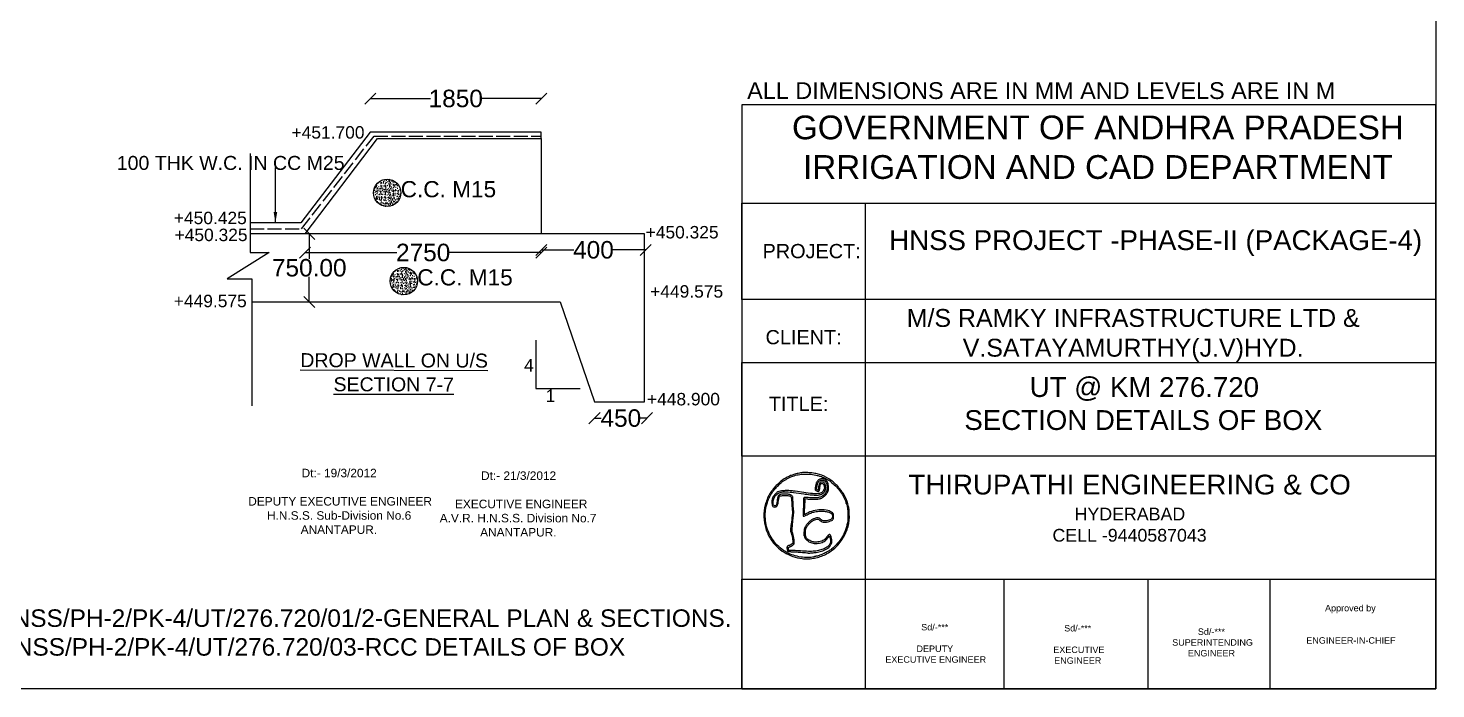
# Model space of a CAD drawing. Header units: millimetres. Extents: x 5124 to 6568637, y 2311 to 91879094.
# Drawn here: x 3820528 to 3832613, y 45942690 to 45948359 of the extents above; entities that cross this region are included whole.
import ezdxf

# ---------------------------------------------------------------- set-up
doc = ezdxf.new("R2010")
doc.units = ezdxf.units.MM
doc.header["$MEASUREMENT"] = 0
doc.linetypes.add('ACAD_ISO02W100', pattern=[15, 12, -3])
doc.layers.add('DRAWING', color=7, linetype='Continuous')
doc.layers.add('TEXT', color=7, linetype='Continuous')
doc.styles.get("Standard").update_dxf_attribs({"font": 'arial.ttf', "height": 150})
doc.dimstyles.get("Standard").update_dxf_attribs({"dimtxt": 200, "dimasz": 110, "dimexe": 0.18, "dimexo": 0.0625, "dimgap": 0.09, "dimtad": 0, "dimtih": 1, "dimtoh": 1, "dimdec": 0, "dimzin": 0, "dimdsep": 46, "dimtxsty": 'Standard', "dimblk": 'OBLIQUE', "dimcen": 0.09, "dimse1": 1, "dimse2": 1, "dimadec": 0, "dimazin": 0, "dimtfac": 1, "dimtdec": 0, "dimtofl": 0, "dimtmove": 0, "dimatfit": 3, "dimfxl": 1, "dimtolj": 1, "dimtzin": 0, "dimarcsym": 0})

# ---------------------------------------------------------------- blocks, each defined once
blk = doc.blocks.new('_Oblique')
at = {"color": 0, "linetype": 'ByBlock', "lineweight": -2}
blk.add_line((-0.5, -0.5), (0.5, 0.5), dxfattribs=at)
blk = doc.blocks.new('*D119')
at = {"layer": 'Defpoints', "color": 0, "transparency": 16777216}
for p in [(3814747, 45946445), (3814404, 45946219), (3822795, 45946219)]:
    blk.add_point(p, dxfattribs=at)
at = {"layer": 'DRAWING', "color": 0, "lineweight": -2, "transparency": 16777216}
for p, q in [((3814404, 45946445), (3814404, 45946408)), ((3814404, 45946219), (3814404, 45946255))]:
    blk.add_line(p, q, dxfattribs=at)
at = {"layer": 'DRAWING', "color": 0, "lineweight": -2, "transparency": 16777216, "xscale": 95, "yscale": 95, "zscale": 95}
for p, rotation in [((3814404, 45946445), 90), ((3814404, 45946219), 270)]:
    blk.add_blockref('_Oblique', p, dxfattribs=dict(at, rotation=rotation))
at = {"layer": 'DRAWING', "color": 0, "transparency": 16777216, "insert": (3814404, 45946332), "char_height": 150, "attachment_point": 5}
blk.add_mtext('\\A1;400', dxfattribs=at)
blk = doc.blocks.new('*D126')
at = {"layer": 'Defpoints', "color": 0, "transparency": 16777216}
for p in [(3820993, 45946203), (3818498, 45945844), (3818685, 45945844)]:
    blk.add_point(p, dxfattribs=at)
at = {"layer": 'DRAWING', "color": 0, "lineweight": -2, "transparency": 16777216}
for p, q in [((3818498, 45946203), (3818498, 45946100)), ((3818498, 45945844), (3818498, 45945947))]:
    blk.add_line(p, q, dxfattribs=at)
at = {"layer": 'DRAWING', "color": 0, "lineweight": -2, "transparency": 16777216, "xscale": 95, "yscale": 95, "zscale": 95}
for p, rotation in [((3818498, 45946203), 90), ((3818498, 45945844), 270)]:
    blk.add_blockref('_Oblique', p, dxfattribs=dict(at, rotation=rotation))
at = {"layer": 'DRAWING', "color": 0, "transparency": 16777216, "insert": (3818498, 45946024), "char_height": 150, "attachment_point": 5}
blk.add_mtext('\\A1;600', dxfattribs=at)
blk = doc.blocks.new('*D130')
at = {"layer": 'Defpoints', "color": 0, "transparency": 16777216}
for p in [(3822905, 45946594), (3822905, 45946009), (3822941, 45946009)]:
    blk.add_point(p, dxfattribs=at)
at = {"layer": 'DRAWING', "color": 0, "lineweight": -2, "transparency": 16777216}
for p, q in [((3822941, 45946594), (3822941, 45946378)), ((3822941, 45946009), (3822941, 45946225))]:
    blk.add_line(p, q, dxfattribs=at)
at = {"layer": 'DRAWING', "color": 0, "lineweight": -2, "transparency": 16777216, "xscale": 95, "yscale": 95, "zscale": 95}
for p, rotation in [((3822941, 45946594), 90), ((3822941, 45946009), 270)]:
    blk.add_blockref('_Oblique', p, dxfattribs=dict(at, rotation=rotation))
at = {"layer": 'DRAWING', "color": 0, "transparency": 16777216, "insert": (3822941, 45946302), "char_height": 150, "attachment_point": 5}
blk.add_mtext('\\A1;750.00', dxfattribs=at)
blk = doc.blocks.new('*D131')
at = {"layer": 'Defpoints', "color": 0, "transparency": 16777216}
for p in [(3822905, 45946594), (3824933, 45946594), (3824933, 45946433)]:
    blk.add_point(p, dxfattribs=at)
at = {"layer": 'DRAWING', "color": 0, "lineweight": -2, "transparency": 16777216}
for p, q in [((3822905, 45946433), (3823693.91, 45946433)), ((3824933, 45946433), (3824144.09, 45946433))]:
    blk.add_line(p, q, dxfattribs=at)
at = {"layer": 'DRAWING', "color": 0, "lineweight": -2, "transparency": 16777216, "xscale": 95, "yscale": 95, "zscale": 95, "rotation": 180}
blk.add_blockref('_Oblique', (3822905, 45946433), dxfattribs=at)
at = {"layer": 'DRAWING', "color": 0, "lineweight": -2, "transparency": 16777216, "xscale": 95, "yscale": 95, "zscale": 95}
blk.add_blockref('_Oblique', (3824933, 45946433), dxfattribs=at)
at = {"layer": 'DRAWING', "color": 0, "transparency": 16777216, "insert": (3823919, 45946433), "char_height": 150, "attachment_point": 5}
blk.add_mtext('\\A1;2750', dxfattribs=at)
blk = doc.blocks.new('*D132')
at = {"layer": 'Defpoints', "color": 0, "transparency": 16777216}
for p in [(3824933, 45946594), (3825829, 45946554), (3825829, 45946456)]:
    blk.add_point(p, dxfattribs=at)
at = {"layer": 'DRAWING', "color": 0, "lineweight": -2, "transparency": 16777216}
for p, q in [((3824933, 45946456), (3825212, 45946456)), ((3825829, 45946456), (3825550, 45946456))]:
    blk.add_line(p, q, dxfattribs=at)
at = {"layer": 'DRAWING', "color": 0, "lineweight": -2, "transparency": 16777216, "xscale": 95, "yscale": 95, "zscale": 95, "rotation": 180}
blk.add_blockref('_Oblique', (3824933, 45946456), dxfattribs=at)
at = {"layer": 'DRAWING', "color": 0, "lineweight": -2, "transparency": 16777216, "xscale": 95, "yscale": 95, "zscale": 95}
blk.add_blockref('_Oblique', (3825829, 45946456), dxfattribs=at)
at = {"layer": 'DRAWING', "color": 0, "transparency": 16777216, "insert": (3825381, 45946456), "char_height": 150, "attachment_point": 5}
blk.add_mtext('\\A1;400', dxfattribs=at)
blk = doc.blocks.new('*D133')
at = {"layer": 'Defpoints', "color": 0, "transparency": 16777216}
for p in [(3825390, 45945151), (3825841, 45945122), (3825841, 45945012)]:
    blk.add_point(p, dxfattribs=at)
at = {"layer": 'DRAWING', "color": 0, "lineweight": -2, "transparency": 16777216}
for p, q in [((3825390, 45945012), (3825447, 45945012)), ((3825841, 45945012), (3825784, 45945012))]:
    blk.add_line(p, q, dxfattribs=at)
at = {"layer": 'DRAWING', "color": 0, "lineweight": -2, "transparency": 16777216, "xscale": 95, "yscale": 95, "zscale": 95, "rotation": 180}
blk.add_blockref('_Oblique', (3825390, 45945012), dxfattribs=at)
at = {"layer": 'DRAWING', "color": 0, "lineweight": -2, "transparency": 16777216, "xscale": 95, "yscale": 95, "zscale": 95}
blk.add_blockref('_Oblique', (3825841, 45945012), dxfattribs=at)
at = {"layer": 'DRAWING', "color": 0, "transparency": 16777216, "insert": (3825616, 45945012), "char_height": 150, "attachment_point": 5}
blk.add_mtext('\\A1;450', dxfattribs=at)
blk = doc.blocks.new('*D134')
at = {"layer": 'Defpoints', "color": 0, "transparency": 16777216}
for p in [(3824933, 45947754.5), (3823464.5, 45947465.5), (3824933, 45947465.5)]:
    blk.add_point(p, dxfattribs=at)
at = {"layer": 'DRAWING', "color": 0, "lineweight": -2, "transparency": 16777216}
for p, q in [((3823464.5, 45947754.5), (3823981.999, 45947754.5)), ((3824933, 45947754.5), (3824415.501, 45947754.5))]:
    blk.add_line(p, q, dxfattribs=at)
at = {"layer": 'DRAWING', "color": 0, "lineweight": -2, "transparency": 16777216, "xscale": 95, "yscale": 95, "zscale": 95, "rotation": 180}
blk.add_blockref('_Oblique', (3823464.5, 45947754.5), dxfattribs=at)
at = {"layer": 'DRAWING', "color": 0, "lineweight": -2, "transparency": 16777216, "xscale": 95, "yscale": 95, "zscale": 95}
blk.add_blockref('_Oblique', (3824933, 45947754.5), dxfattribs=at)
at = {"layer": 'DRAWING', "color": 0, "transparency": 16777216, "insert": (3824198.75, 45947754.5), "char_height": 150, "attachment_point": 5}
blk.add_mtext('\\A1;1850', dxfattribs=at)

msp = doc.modelspace()

# ---------------------------------------------------------------- hatches: boundary and pattern name
at = {"layer": 'DRAWING'}
h = msp.add_hatch(dxfattribs=at)
h.set_pattern_fill('AR-CONC,_O', color=256, scale=6.947008)
h.set_pattern_definition([(130, (6209743.98, 14017999.253), (-49.82812536, -4.35939611), [5.21025632, -57.31281956]), (185, (6209743.98, 14017999.253), (9.639066845, 52.25485095), [4.16820506, -45.85025565]), (79.5486, (6209739.83, 14017998.89), (-40.189095526, 47.89542312), [4.42803637, -48.70840164]), (133.8158, (6209743.98, 14018013.15), (-74.14132563, -11.49861988), [7.81538449, -85.96922934]), (83.3644, (6209737.8, 14018012.19), (-64.93109696, 67.67205063), [6.64205477, -73.06259079]), (188.8158, (6209743.98, 14018013.15), (-64.93104414, 67.67210134), [6.25230759, -68.77538347]), (159, (6209737.034, 14018009.674), (-41.46718324, -27.96996828), [5.21025632, -57.31281956]), (214, (6209737.034, 14018009.674), (-16.903136624, 50.37623477), [4.16820506, -45.85025565]), (108.5486, (6209733.58, 14018007.343), (-58.37033685, 22.4062208), [4.42803637, -48.70840164]), (142.5, (6209743.981, 14017999.253), (-0.844746174, 23.126164094), [0, -45.294494975, 0, -46.544956492, 0, -46.02393086]), (172.5, (6209743.98, 14017999.253), (-18.275462947, 27.39981488), [0, -26.53757221, 0, -44.25244371, 0, -17.54119629]), (212.5, (6209759.473, 14017999.253), (-37.084689651, -1.566888841), [0, -17.36752108, 0, -54.186665767, 0, -71.901537268]), (222.5, (6209766.42, 14017999.253), (-40.513992357, 6.954301563), [0, -22.577777403, 0, -35.985503676, 0, -51.060511973])])
h.paths.add_polyline_path([(3823492.5, 45946945.1, 1), (3823727.7, 45946945.1, 1)])
h = msp.add_hatch(dxfattribs=at)
h.set_pattern_fill('AR-CONC,_O', color=256, scale=6.947008)
h.set_pattern_definition([(130, (6209886.48, 14017242.753), (-49.82812536, -4.35939611), [5.21025632, -57.31281956]), (185, (6209886.48, 14017242.753), (9.639066845, 52.25485095), [4.16820506, -45.85025565]), (79.5486, (6209882.33, 14017242.39), (-40.189095526, 47.89542312), [4.42803637, -48.70840164]), (133.8158, (6209886.48, 14017256.65), (-74.14132563, -11.49861988), [7.81538449, -85.96922934]), (83.3644, (6209880.3, 14017255.69), (-64.93109696, 67.67205063), [6.64205477, -73.06259079]), (188.8158, (6209886.48, 14017256.65), (-64.93104414, 67.67210134), [6.25230759, -68.77538347]), (159, (6209879.534, 14017253.174), (-41.46718324, -27.96996828), [5.21025632, -57.31281956]), (214, (6209879.534, 14017253.174), (-16.903136624, 50.37623477), [4.16820506, -45.85025565]), (108.5486, (6209876.08, 14017250.843), (-58.37033685, 22.4062208), [4.42803637, -48.70840164]), (142.5, (6209886.481, 14017242.753), (-0.844746174, 23.126164094), [0, -45.294494975, 0, -46.544956492, 0, -46.02393086]), (172.5, (6209886.48, 14017242.753), (-18.275462947, 27.39981488), [0, -26.53757221, 0, -44.25244371, 0, -17.54119629]), (212.5, (6209901.973, 14017242.753), (-37.084689651, -1.566888841), [0, -17.36752108, 0, -54.186665767, 0, -71.901537268]), (222.5, (6209908.92, 14017242.753), (-40.513992357, 6.954301563), [0, -22.577777403, 0, -35.985503676, 0, -51.060511973])])
h.paths.add_polyline_path([(3823635, 45946188.6, 1), (3823870.2, 45946188.6, 1)])

# ---------------------------------------------------------------- linework, layer by layer
for points in [[(3827150, 45944540.9, 0.011371), (3827109.5, 45944531.1, 0.02579), (3827079.5, 45944521.5, 0.027062), (3827051.6, 45944509.1, 0.013799), (3827017.8, 45944490.8, 0.049276), (3826987.4, 45944468.8, 0.020623), (3826950.9, 45944433.8, 0.020736), (3826916.7, 45944395.1, 0.039557), (3826893.2, 45944360.9, 0.070595), (3826855.5, 45944267.5, 0.067578), (3826844.6, 45944165.8, 0.067285), (3826861.1, 45944064.4, 0.06891), (3826904, 45943972, 0.057705), (3826954.3, 45943910.6, 0.054334), (3827018.4, 45943860.9, 0.05355), (3827092.5, 45943825.6, 0.052844), (3827172.9, 45943806.6, 0.040381), (3827218.1, 45943804.5, 0.03202), (3827266.7, 45943809.4, 0.031364), (3827315.5, 45943820.6, 0.03411), (3827361.2, 45943837.6, 0.075635), (3827452.6, 45943897, 0.073326), (3827523.3, 45943981.4, 0.073591), (3827566.5, 45944082.3, 0.077104), (3827577.6, 45944189.8, 0.004861), (3827575.8, 45944219.6, 0.019003), (3827573.8, 45944238, 0.02286), (3827570.6, 45944254.4, 0.009468), (3827564.9, 45944276.3, 0.065489), (3827529.5, 45944358.6, 0.057691), (3827472.8, 45944432.9, 0.058022), (3827401, 45944491.9, 0.068022), (3827321.1, 45944529, 0.035725), (3827280.9, 45944538.4, 0.021943), (3827232.6, 45944543.9, 0.021989), (3827185.5, 45944545.1, 0.048915)], [(3827301.9, 45944521.1, -0.010053), (3827328.3, 45944513.6, -0.02116), (3827348.3, 45944506.5, -0.022523), (3827366.9, 45944498, -0.013074), (3827388.4, 45944486.2, -0.040153), (3827428.7, 45944458.2, -0.032263), (3827467.3, 45944422.2, -0.031944), (3827501.3, 45944381.1, -0.036921), (3827528, 45944337.9, -0.012801), (3827537.1, 45944319.3, -0.018323), (3827544, 45944302.4, -0.011926), (3827548.9, 45944288.3, -0.421559), (3827547.4, 45944285.6, 0.438354), (3827547.2, 45944285.1, 0.035377), (3827547.8, 45944283.7, 0.030088), (3827549, 45944281.9, 0.016409), (3827550.6, 45944279.8, -0.136522), (3827558.5, 45944262.1, -0.015322), (3827563.8, 45944217.9, -0.019775), (3827566.1, 45944170.4, -0.035566), (3827563.6, 45944131.6, -0.046854), (3827547.4, 45944061.3, -0.049001), (3827518.4, 45943996.4, -0.049074), (3827477.5, 45943938.4, -0.047266), (3827425.6, 45943888.7, -0.036649), (3827397.6, 45943869.7, -0.020541), (3827361.1, 45943850.7, -0.020402), (3827324.3, 45943835.2, -0.050634), (3827296.1, 45943827.7, 0.011096), (3827290.9, 45943826.8, 0.006376), (3827284.6, 45943825.4, 0.006368), (3827278.3, 45943823.9, 0.010561), (3827273.1, 45943822.4, -0.075797), (3827224.4, 45943815.4, -0.036256), (3827161.3, 45943820.6, -0.035773), (3827097.2, 45943835.3, -0.053967), (3827044.5, 45943857.8, -0.043816), (3826984.9, 45943898.6, -0.050353), (3826936.3, 45943947.5, -0.04992), (3826898.1, 45944005.4, -0.041857), (3826869.5, 45944073.3, -0.041799), (3826861.1, 45944108.9, -0.022952), (3826856.6, 45944153.5, -0.022835), (3826856.1, 45944199, -0.036198), (3826860.3, 45944237.8, -0.027029), (3826868.4, 45944271.7, -0.021589), (3826880.6, 45944307.2, -0.021847), (3826895.6, 45944341, -0.030803), (3826912, 45944369.5, -0.030973), (3826932.1, 45944396.1, -0.014365), (3826961.2, 45944428.1, -0.013732), (3826991.1, 45944457.5, -0.048124), (3827012.5, 45944473.9, -0.015617), (3827029.6, 45944483.9, -0.006514), (3827053.2, 45944496.2, -0.006284), (3827076.6, 45944507.7, -0.02113), (3827092.3, 45944514.4, -0.047647), (3827139.4, 45944527.1, -0.034153), (3827193.7, 45944532.6, -0.033468), (3827249.7, 45944530.6, -0.039389)], [(3827323.1, 45944488, 0.079905), (3827313.4, 45944482, 0.042826), (3827303.6, 45944472, 0.042991), (3827295.8, 45944460.6, 0.097401), (3827292.6, 45944450.8, -0.017144), (3827291.7, 45944445.3, -0.007361), (3827290.1, 45944438, -0.007273), (3827288.2, 45944430.2, -0.009527), (3827286.3, 45944423.2, 0.057314), (3827283.8, 45944409.4, 0.105744), (3827285.5, 45944398.2, 0.129803), (3827291.2, 45944390.2, 0.112787), (3827300.4, 45944385.5, 0.089359), (3827311.4, 45944384.7, 0.205539), (3827318.5, 45944388.7, 0.119945), (3827322.8, 45944398.6, 0.023277), (3827325.2, 45944418.1, -0.017196), (3827327.5, 45944438.1, -0.101894), (3827331.1, 45944447.9, -0.209902), (3827336.9, 45944452, -0.109281), (3827346, 45944451.7, -0.199104), (3827357.3, 45944443.3, -0.104543), (3827363.1, 45944426.4, -0.087788), (3827362, 45944405.8, -0.092435), (3827353.9, 45944387.2, -0.140361), (3827335, 45944371.4, -0.085225), (3827306.7, 45944364.3, -0.045138), (3827262.1, 45944364.9, -0.010085), (3827186.5, 45944374.4, 0.001129), (3827113.2, 45944384.9, 0.010475), (3827081.5, 45944388.7, 0.019654), (3827057.4, 45944390.1, 0.009807), (3827026.9, 45944390.1, 0.021045), (3826994.7, 45944388.2, 0.064199), (3826973.4, 45944383.1, 0.07759), (3826956.4, 45944373.5, 0.04157), (3826938.8, 45944357, 0.033858), (3826926.6, 45944341.5, 0.055821), (3826918.9, 45944326.9, 0.056084), (3826914.6, 45944311, 0.03454), (3826912.9, 45944291.6, 0.036481), (3826914.1, 45944272.1, 0.103396), (3826918.6, 45944259.3, 0.148662), (3826926.6, 45944252, 0.109578), (3826938.4, 45944249.4, 0.120124), (3826950.1, 45944252.2, 0.145), (3826958.1, 45944260, 0.076305), (3826963.9, 45944275.1, 0.015923), (3826969, 45944303.2, -0.009484), (3826971.4, 45944317.1, -0.012925), (3826974, 45944329.6, -0.009784), (3826976.7, 45944339.8, -0.12767), (3826978.7, 45944343.1, -0.187867), (3826986.3, 45944346.5, -0.006627), (3827019, 45944347.4, -0.01166), (3827050.8, 45944347.2, -0.060862), (3827068, 45944344.6, -0.161099), (3827075.2, 45944339.8, -0.110854), (3827079.4, 45944330.8, -0.037878), (3827081.8, 45944313.4, -0.003666), (3827084.3, 45944270.6, 0.004284), (3827085.3, 45944254.9, 0.004704), (3827086.4, 45944239.8, 0.004401), (3827087.7, 45944226.9, 0.023561), (3827088.7, 45944219.9, -0.066487), (3827089.6, 45944207.6, -0.007257), (3827087.2, 45944179.1, -0.006419), (3827082.7, 45944137.6, -0.001903), (3827074.7, 45944074.4, 0.0101), (3827072.7, 45944055.7, 0.046767), (3827072.7, 45944044.8, 0.054451), (3827074.8, 45944034.9, 0.016832), (3827080, 45944020.6, -0.025497), (3827084.1, 45944008.9, -0.017703), (3827087.5, 45943995.3, -0.016989), (3827090, 45943980.9, -0.017395), (3827091.6, 45943966.4), (3827093.9, 45943935.3), (3827079.1, 45943926.9, -0.015536), (3827073, 45943923.8, -0.017122), (3827066.9, 45943921.1, -0.016739), (3827061.6, 45943919.1, -0.078777), (3827058.4, 45943918.6, 0.131176), (3827050.6, 45943916.6, 0.136592), (3827045.1, 45943911, 0.106124), (3827042.4, 45943902, 0.058162), (3827042.8, 45943890.5, 0.016688), (3827044, 45943884, 0.019181), (3827045.5, 45943878, 0.018627), (3827047.2, 45943873, 0.096084), (3827048.8, 45943870.6, 0.155202), (3827051.5, 45943869, 0.015688), (3827058.9, 45943867.7, 0.01847), (3827068, 45943866.8, 0.013691), (3827078.1, 45943866.4, -0.011921), (3827112.4, 45943865.1, -0.00413), (3827161.8, 45943861.7, -0.001098), (3827214.2, 45943857.5, -0.118504), (3827220.9, 45943855.3, 0.16291), (3827228.6, 45943853.5, 0.003581), (3827266.8, 45943857.3, 0.008625), (3827303.6, 45943861.9, 0.028406), (3827327.6, 45943866.7, 0.032579), (3827350.2, 45943874.2, 0.025466), (3827373.7, 45943885.2, 0.026004), (3827394.4, 45943897.6, 0.061344), (3827408, 45943909.3, 0.068447), (3827419.9, 45943926.8, 0.076262), (3827426.1, 45943946.3, 0.067476), (3827426.6, 45943968.6, 0.040065), (3827421.5, 45943994.8, 0.044341), (3827416.8, 45944007.3, 0.167899), (3827411, 45944013.2, 0.248042), (3827404.3, 45944013, 0.093969), (3827397, 45944006.8, -0.014529), (3827373.9, 45943979.8, -0.059632), (3827357.7, 45943965.7, -0.07471), (3827340.5, 45943957.4, -0.031322), (3827315.4, 45943951.5, -0.011719), (3827299.4, 45943949.1, -0.030157), (3827287.7, 45943948.3, -0.035481), (3827277.2, 45943949, -0.022756), (3827265.1, 45943951.2, -0.041651), (3827246.5, 45943957.2, -0.044873), (3827229.6, 45943966.1, -0.048687), (3827215.9, 45943977, -0.078972), (3827207, 45943988.8, -0.088886), (3827201.6, 45944005.8, -0.038681), (3827200.3, 45944029.6, -0.038538), (3827202.7, 45944053.9, -0.068656), (3827208.9, 45944073, -0.047822), (3827220.2, 45944091.5, -0.035478), (3827235.8, 45944109.6, -0.035754), (3827253.7, 45944125.1, -0.052131), (3827271.5, 45944135.8, -0.030465), (3827290.5, 45944143.3, -0.089851), (3827304.3, 45944145.2, -0.11423), (3827316, 45944141.9, -0.067663), (3827327.6, 45944133.3, 0.096235), (3827342.5, 45944123.6, 0.073317), (3827361.3, 45944119, 0.064558), (3827383, 45944119.8, 0.048869), (3827406, 45944126, 0.015923), (3827427.2, 45944134.8, 0.109612), (3827436.2, 45944141.5, 0.141247), (3827440.4, 45944150.6, 0.03256), (3827441.8, 45944167.7, 0.013265), (3827441.7, 45944180.9, 0.061516), (3827440.5, 45944188.5, 0.091027), (3827437.8, 45944194, 0.050414), (3827432.7, 45944199.6, 0.128873), (3827392.2, 45944220.2, 0.05989), (3827333, 45944225.7, 0.055893), (3827268.4, 45944216.8, 0.065288), (3827210.9, 45944193.9, -0.008116), (3827204, 45944190.2, -0.012981), (3827197.9, 45944187.2, -0.006773), (3827192.8, 45944185, -0.304845), (3827191.7, 45944185.2, -0.211798), (3827191.3, 45944186.5, -0.000838), (3827192, 45944201.7, -0.003985), (3827193.1, 45944219.1, -0.002472), (3827194.6, 45944239.5, 0.004385), (3827196.1, 45944260.9, 0.005065), (3827197.1, 45944281.3, 0.004554), (3827197.7, 45944298.6, 0.029433), (3827197.4, 45944307.3), (3827196, 45944322.1), (3827213.4, 45944319.4, 0.022308), (3827222.9, 45944318.4, 0.005402), (3827238.6, 45944317.5, 0.005531), (3827256.8, 45944317, 0.005473), (3827275, 45944316.8, 0.006594), (3827300.7, 45944317.2, 0.031106), (3827315.4, 45944318.5, 0.045299), (3827327.1, 45944321.4, 0.025886), (3827340.6, 45944326.8, 0.074598), (3827365.8, 45944343.5, 0.070434), (3827385.6, 45944367.2, 0.07263), (3827397.5, 45944394.7, 0.089071), (3827399.9, 45944422.5, 0.01957), (3827397.3, 45944442.6, 0.056074), (3827393.4, 45944456.1, 0.065261), (3827387, 45944467.2, 0.034277), (3827376.4, 45944479.2, 0.027009), (3827369.2, 45944485.7, 0.068734), (3827363.1, 45944489.3, 0.07176), (3827356.4, 45944491, 0.031521), (3827347.3, 45944491.5, 0.016443), (3827340.4, 45944491.1, 0.015199), (3827333.3, 45944490.4, 0.015395), (3827327.1, 45944489.3, 0.04795)], [(3827364, 45944475.4, -0.056619), (3827374.8, 45944464.3, -0.070112), (3827382, 45944451.9, -0.063176), (3827385.9, 45944436.9, -0.036102), (3827386.9, 45944418.2, -0.026103), (3827385.7, 45944399.2, -0.05922), (3827382.3, 45944385.1, -0.061276), (3827375.7, 45944372.6, -0.029698), (3827364.6, 45944358.2, -0.094532), (3827342.9, 45944341.3, -0.069609), (3827314, 45944331.2, -0.05177), (3827275.8, 45944327.7, -0.023109), (3827225.3, 45944330.6, 0.014899), (3827200.1, 45944332.4, 0.124815), (3827189.1, 45944330.1, 0.252886), (3827184.4, 45944323.6, 0.073732), (3827184.6, 45944310.8, -0.042717), (3827185.3, 45944302, -0.005288), (3827185.1, 45944282.9, -0.006212), (3827184.2, 45944260.1, -0.005103), (3827182.8, 45944235.8, 0.004606), (3827181.2, 45944209.6, 0.010714), (3827180.6, 45944189.9, 0.007341), (3827180.7, 45944175, 0.193504), (3827182.2, 45944171.4, 0.272952), (3827185.5, 45944170.5, 0.017404), (3827195.3, 45944173.7, 0.018882), (3827208.4, 45944179.1, 0.007944), (3827225.6, 45944187.2, -0.00991), (3827248.9, 45944198.1, -0.029968), (3827265.3, 45944204.3, -0.03192), (3827281.8, 45944208.2, -0.012489), (3827304.9, 45944211.6, -0.031624), (3827344, 45944213.8, -0.042774), (3827379.3, 45944210.5, -0.049658), (3827408.2, 45944202.4, -0.102801), (3827427.7, 45944189.6, -0.146745), (3827431.4, 45944182.6, -0.055372), (3827432.5, 45944171.4, -0.054274), (3827431, 45944159.6, -0.094139), (3827426.9, 45944150.6, -0.119575), (3827418.4, 45944143.1, -0.039208), (3827402.9, 45944136.5, -0.03788), (3827384.6, 45944131.8, -0.043914), (3827366.6, 45944130.2, -0.027336), (3827356.1, 45944130.8, -0.068469), (3827348.7, 45944132.6, -0.065144), (3827341.9, 45944136.5, -0.022939), (3827333.2, 45944143.6, 0.07041), (3827318.4, 45944153.6, 0.111511), (3827303.6, 45944157.1, 0.08847), (3827286.3, 45944154.2, 0.032101), (3827263.4, 45944144.3, 0.049567), (3827244, 45944131.8, 0.035227), (3827224.8, 45944114.3, 0.034846), (3827208.1, 45944094, 0.044392), (3827195.7, 45944073, 0.072348), (3827191, 45944057.7, 0.020236), (3827188.2, 45944032.8, 0.012952), (3827187, 45944007.7, 0.265664), (3827190.5, 45944001.3, -0.115377), (3827191.9, 45943999.8, -0.049412), (3827193.1, 45943997.4, -0.04534), (3827193.9, 45943994.4, -0.044785), (3827194.2, 45943991.3, 0.179828), (3827198.1, 45943980.9, 0.032309), (3827212.9, 45943965.8, 0.035345), (3827230.8, 45943951.9, 0.067561), (3827247.1, 45943944, 0.028537), (3827266.1, 45943938.9, 0.039847), (3827283.4, 45943936.7, 0.038236), (3827301.5, 45943937.3, 0.023572), (3827322.5, 45943940.6, 0.033201), (3827344.1, 45943946.5, 0.052304), (3827361.5, 45943954.7, 0.054197), (3827376.4, 45943966, 0.038969), (3827390.4, 45943981.6, -0.007998), (3827395.7, 45943988.3, -0.011914), (3827400.6, 45943994, -0.007046), (3827404.8, 45943998.6, -0.189724), (3827406.3, 45943999.3, -0.31512), (3827407.5, 45943998.5, -0.012989), (3827409.5, 45943993.7, -0.018519), (3827411.5, 45943987.4, -0.0116), (3827413.5, 45943980, -0.076654), (3827415.8, 45943952.2, -0.116551), (3827408.6, 45943929.1, -0.101292), (3827390.8, 45943909.4, -0.047771), (3827361.3, 45943891.9, -0.047916), (3827323, 45943878.1, -0.038807), (3827280.1, 45943870.6, -0.030246), (3827227.2, 45943868.8, -0.013533), (3827157.7, 45943872.5, 0.003397), (3827135.3, 45943874.2, 0.003258), (3827112.6, 45943875.6, 0.003226), (3827092.5, 45943876.5, 0.011736), (3827079.8, 45943876.7), (3827055.7, 45943876.6), (3827055.7, 45943888), (3827055.7, 45943896.9), (3827055.7, 45943902.3, -0.255878), (3827056.5, 45943903.7, -0.021331), (3827060.2, 45943905.8, -0.024284), (3827065, 45943908.1, -0.016153), (3827070.8, 45943910.2, 0.029102), (3827077.3, 45943912.8, 0.019825), (3827084.3, 45943916.4, 0.020023), (3827090.9, 45943920.5, 0.037497), (3827095.8, 45943924.4, 0.047773), (3827101.4, 45943930.7, 0.109676), (3827104, 45943936.6, 0.059805), (3827104.6, 45943944.9, 0.007063), (3827103.5, 45943963.6, 0.017193), (3827102.1, 45943976.8, 0.01193), (3827099.7, 45943991.6, 0.012048), (3827096.6, 45944005.6, 0.024163), (3827093.4, 45944016.5, -0.021994), (3827089.4, 45944030.3, -0.038871), (3827087.4, 45944041.9, -0.030789), (3827087, 45944055.4, -0.009072), (3827088.1, 45944076.2, -0.001709), (3827089.2, 45944091.1, -0.001884), (3827090.3, 45944105.5, -0.001751), (3827091.4, 45944117.8, -0.009616), (3827092.2, 45944124.4, 0.002783), (3827098.2, 45944172.8, 0.015642), (3827100.5, 45944198.7, 0.027419), (3827100.5, 45944217.6, 0.025052), (3827098.5, 45944237, -0.013359), (3827096.8, 45944249.7, -0.007032), (3827095.4, 45944265.7, -0.006991), (3827094.5, 45944282.1, -0.010691), (3827094.2, 45944296.3, 0.009817), (3827093.6, 45944322.1, 0.054013), (3827091.5, 45944335.8, 0.099692), (3827087.2, 45944344.6, 0.084336), (3827079.6, 45944351.7, 0.111049), (3827065.9, 45944356.9, 0.01671), (3827036.5, 45944359.9, 0.019303), (3827006.4, 45944360.9, 0.061247), (3826986.5, 45944358.3, 0.116126), (3826975.1, 45944352.3, 0.097571), (3826966.6, 45944341.5, 0.067516), (3826960.8, 45944324.7, 0.026486), (3826957.2, 45944300.4, -0.029178), (3826954, 45944279.3, -0.08956), (3826948.6, 45944266, -0.186289), (3826941.3, 45944260.6, -0.209405), (3826932.7, 45944261.8, -0.132851), (3826926.2, 45944268.8, -0.091992), (3826923, 45944279.1, -0.064225), (3826923.2, 45944293.3, -0.027894), (3826926.8, 45944311.7, -0.043994), (3826933.1, 45944329.5, -0.055217), (3826942, 45944344.5, -0.053692), (3826954.2, 45944357.5, -0.038475), (3826970.3, 45944369.3, -0.115688), (3826995.7, 45944377.8, -0.031518), (3827038.3, 45944379.2, -0.022483), (3827099, 45944374.5, -0.007666), (3827186.5, 45944362.5, 0.006179), (3827213.4, 45944358.7, 0.0054), (3827241.5, 45944355.4, 0.005436), (3827267, 45944353, 0.016056), (3827284.6, 45944352, 0.009603), (3827304.3, 45944352, 0.036421), (3827316.5, 45944353.1, 0.048057), (3827326.7, 45944355.9, 0.026799), (3827338.4, 45944361, 0.051449), (3827354.9, 45944371.4, 0.079901), (3827366.2, 45944383.8, 0.083725), (3827372.8, 45944398.6, 0.062275), (3827375, 45944416.4, 0.027547), (3827374.5, 45944425.3, 0.025908), (3827373, 45944434.3, 0.027051), (3827370.7, 45944442.7, 0.042534), (3827367.8, 45944449.5, 0.029286), (3827363.1, 45944457.1, 0.113768), (3827359.1, 45944460.7, 0.10469), (3827353.6, 45944462.4, 0.022841), (3827343.8, 45944462.9, 0.022154), (3827333.8, 45944462.4, 0.107946), (3827328.5, 45944460.8, 0.118554), (3827324.6, 45944457.1, 0.029201), (3827320.2, 45944449.4, 0.04357), (3827317.5, 45944442.7, 0.022936), (3827315.4, 45944434, 0.022268), (3827313.9, 45944424.6, 0.027017), (3827313.4, 45944415.8, -0.013965), (3827313.2, 45944406.2, -0.050225), (3827312.2, 45944400.2, -0.097184), (3827310.6, 45944396.8, -0.23583), (3827308.1, 45944395.6, -0.162421), (3827301.4, 45944397.8, -0.180712), (3827297.8, 45944403.5, -0.084641), (3827297.3, 45944414.2, -0.019045), (3827300.3, 45944432.2, -0.042593), (3827306.7, 45944453.8, -0.090406), (3827315.8, 45944468.6, -0.113659), (3827328, 45944477.2, -0.096515), (3827343.5, 45944480.2, -0.029399), (3827349.6, 45944479.8, -0.028215), (3827355.6, 45944478.8, -0.029397), (3827360.8, 45944477.2, -0.08398)]]:
    msp.add_lwpolyline(points, format="xyb", close=True)
msp.add_lwpolyline([(3810552, 45957321.5), (3832613, 45957321.5), (3832613, 45942689.5), (3810552, 45942689.5)], close=True, dxfattribs=at)
for points in [[(3824933, 45947411), (3824933, 45947465.5), (3823464.5, 45947465.5), (3822867.5, 45946687.5), (3822433.5, 45946687.5)], [(3822905, 45946594), (3823527, 45947411), (3824933, 45947411), (3824933, 45946594)], [(3822433.5, 45947283), (3822433.5, 45946433.5), (3822598, 45946433.5), (3822237.5, 45946206.5), (3822449, 45946206.5), (3822449, 45945118.5)], [(3822449, 45946009), (3825094, 45946009), (3825390.5, 45945151), (3825819.5, 45945151), (3825819.5, 45946594), (3822433.5, 45946594)], [(3824885.5, 45945680.5), (3824885.5, 45945266.5), (3825267, 45945266.5)]]:
    msp.add_lwpolyline(points, dxfattribs=at)
at = {"layer": 'DRAWING', "linetype": 'ACAD_ISO02W100', "ltscale": 10}
msp.add_lwpolyline([(3822433.5, 45946636.5), (3822875, 45946636.5), (3823497, 45947432.5), (3824933, 45947432.5)], dxfattribs=at)
at = {"layer": 'DRAWING'}
for centre in [(3823610.1, 45946945.1), (3823752.6, 45946188.6)]:
    msp.add_circle(centre, 117.6, dxfattribs=at)
at = {"layer": 'TEXT'}
for points in [[(3832613, 45947700.8), (3826654.8, 45947700.8), (3826654.8, 45942689.5), (3832613, 45942689.5)], [(3826654.8, 45946856.6), (3832613, 45946856.6), (3832613, 45946030.5), (3826654.8, 45946030.5)], [(3826654.8, 45945491), (3832613, 45945491), (3832613, 45944684.8), (3826654.8, 45944684.8)], [(3826654.8, 45943629.8), (3832613, 45943629.8), (3832613, 45942689.5), (3826654.8, 45942689.5)]]:
    msp.add_lwpolyline(points, close=True, dxfattribs=at)
for points in [[(3827712.8, 45946856.6), (3827712.8, 45942689.5)], [(3828903.3, 45943629.8), (3828903.3, 45942689.5)], [(3830139.5, 45943629.8), (3830139.5, 45942689.5)], [(3831189.1, 45943629.8), (3831189.1, 45942689.5)]]:
    msp.add_lwpolyline(points, dxfattribs=at)

# ---------------------------------------------------------------- texts
for s, height, p in [('+451.700', 106.79, (3822789, 45947410.9)), ('100 THK W.C. IN CC M25', 120, (3821288.6, 45947142.2)), (' C.C. M15  ', 138.94, (3823672.1, 45946907.5)), ('+450.425', 106.79, (3821778.5, 45946676.9)), ('+450.325', 106.79, (3821785, 45946531.4)), ('+450.325', 106.79, (3825829, 45946554.4)), (' C.C. M15  ', 138.94, (3823814.6, 45946151)), ('+449.575', 106.79, (3825868, 45946046.4)), ('+449.575', 106.79, (3821778.1, 45945964.4)), ('4', 106.8, (3824785, 45945411.9)), ('1', 106.8, (3824970.7, 45945151.9)), ('+448.900', 106.79, (3825840.5, 45945121.9))]:
    msp.add_text(s, height=height, dxfattribs=at).set_placement(p)
for s, p in [('%%UDROP WALL ON U/S', (3822864.1, 45945450)), ('%%USECTION 7-7', (3823149.3, 45945243.2))]:
    msp.add_text(s, height=120, rotation=359.8588, dxfattribs=at).set_placement(p)
at = {"layer": 'TEXT', "attachment_point": 1}
for s, insert, char_height, width in [('ALL DIMENSIONS ARE IN MM AND LEVELS ARE IN M', (3826700.5, 45947894.8), 143.903, 5135.387), ('PROJECT:', (3826832.6, 45946506.8), 122.06, 1138.818), ('\\pi8.7095;M/S RAMKY INFRASTRUCTURE LTD &\\P\\pi489.7;V.SATAYAMURTHY(J.V)HYD.', (3828061.9, 45945948.6), 153.224, 3885.547), ('CLIENT:', (3826858.5, 45945768.1), 122.06, 1138.818), ('\\pi1667.4;UT @ KM 276.720\\P\\pi1106.6;SECTION DETAILS OF BOX', (3827458.7, 45945364), 169.891, 5273.877), ('TITLE:', (3826886.6, 45945196.1), 122.06, 661.859), ('\\pi885.14;Dt:- 19/3/2012\\P\\pi1200.9;\\P\\pi398.74; DEPUTY EXECUTIVE ENGINEER\\P\\pi588.16;H.N.S.S. Sub-Division No.6\\P\\pi877.46;ANANTAPUR.', (3821990.4, 45944577.7), 72.835, 2401.896), ('\\pi885.14;Dt:- 21/3/2012\\P\\pi1200.9;\\P\\pi605.1;  EXECUTIVE ENGINEER\\P\\pi530.38;A.V.R. H.N.S.S. Division No.7\\P\\pi877.46;ANANTAPUR.', (3823530.9, 45944555.2), 72.835, 2401.896), ('\\pi746.18;THIRUPATHI ENGINEERING & CO\\P\\pi2172.2;{\\H0.64302x;HYDERABAD\\P\\pi1982.3;CELL -9440587043}', (3827339.4, 45944527.1), 169.891, 5273.877), ('1.DR.NO HNSS/PH-2/PK-4/UT/276.720/01/2-GENERAL PLAN & SECTIONS.', (3819335.3, 45943371.3), 150, 7800.673), ('\\pi249.07;Approved by\\P\\pi455.54; \\P\\pi466.31;\\P\\pi87.94;ENGINEER-IN-CHIEF', (3831412.7, 45943410.1), 55.477, 932.615), ('\\pi1279.1;Sd/-***\\P\\pi1392.3;\\P\\pi1238.4;DEPUTY \\P\\pi949.2; EXECUTIVE ENGINEER', (3826915.9, 45943246.3), 55.477, 2784.561), ('\\pi1279.1;Sd/-***\\P\\pi1381.5; \\P\\pi1164; EXECUTIVE \\P\\pi1193.4;ENGINEER', (3828143.1, 45943237.4), 55.477, 2784.561), ('2.DR.NO HNSS/PH-2/PK-4/UT/276.720/03-RCC DETAILS OF BOX', (3819353.8, 45943124.3), 150, 8015.336), ('\\pi1279.1;Sd/-***\\P\\pi1037.3; SUPERINTENDING  \\P\\pi1193.4;ENGINEER', (3829290.7, 45943207.8), 55.477, 2784.561)]:
    msp.add_mtext(s, dxfattribs=dict(at, insert=insert, char_height=char_height, width=width))
at = {"layer": 'TEXT', "color": 7, "width": 5814.089, "attachment_point": 5}
for s, insert, char_height in [('GOVERNMENT OF ANDHRA PRADESH\\PIRRIGATION AND CAD DEPARTMENT', (3829712, 45947335.7), 203.869), ('HNSS PROJECT -PHASE-II (PACKAGE-4)', (3830207.5, 45946513.7), 169.891)]:
    msp.add_mtext(s, dxfattribs=dict(at, insert=insert, char_height=char_height))

# ---------------------------------------------------------------- dimensions: what is measured, and where the dimension line sits
at = {"layer": 'DRAWING'}
for base, p1, p2, text, picture, middle in [((3824933, 45947754.5), (3823464.5, 45947465.5), (3824933, 45947465.5), '1850', '*D134', (3824198.8, 45947754.5)), ((3824933, 45946433), (3822905, 45946594), (3824933, 45946594), '2750', '*D131', (3823919, 45946433)), ((3825829, 45946456), (3824933, 45946594), (3825829, 45946554.4), '400', '*D132', (3825381, 45946456)), ((3825840.5, 45945012), (3825390.5, 45945151), (3825840.5, 45945121.9), '450', '*D133', (3825615.5, 45945012))]:
    dim = msp.add_linear_dim(base=base, p1=p1, p2=p2, text=text, dimstyle='Standard', override={"dimasz": 95, "dimfxl": 2000, "dimarcsym": 1}, dxfattribs=at)
    dim.commit()
    dim.dimension.update_dxf_attribs({"geometry": picture, "text_midpoint": middle})
for base, p1, p2, text, picture, middle in [((3822941, 45946009), (3822905, 45946594), (3822905, 45946009), '750.00', '*D130', (3822941, 45946301.5)), ((3814404, 45946218.5), (3814747, 45946444.5), (3822795.5, 45946218.5), '400', '*D119', (3814404, 45946331.5)), ((3818498.5, 45945844), (3820993, 45946203), (3818685, 45945844), '600', '*D126', (3818498.5, 45946023.5))]:
    dim = msp.add_linear_dim(base=base, p1=p1, p2=p2, angle=90, text=text, dimstyle='Standard', override={"dimasz": 95, "dimfxl": 2000, "dimarcsym": 1}, dxfattribs=at)
    dim.commit()
    dim.dimension.update_dxf_attribs({"geometry": picture, "text_midpoint": middle})

# ---------------------------------------------------------------- leaders
msp.add_leader([(3822650.5, 45946687.5), (3822650.5, 45947162)], dimstyle='Standard', override={"dimasz": 95, "dimgap": 0.09, "dimtad": 0, "dimfxl": 2000, "dimarcsym": 1}, dxfattribs=at)

doc.saveas('drawing.dxf')
